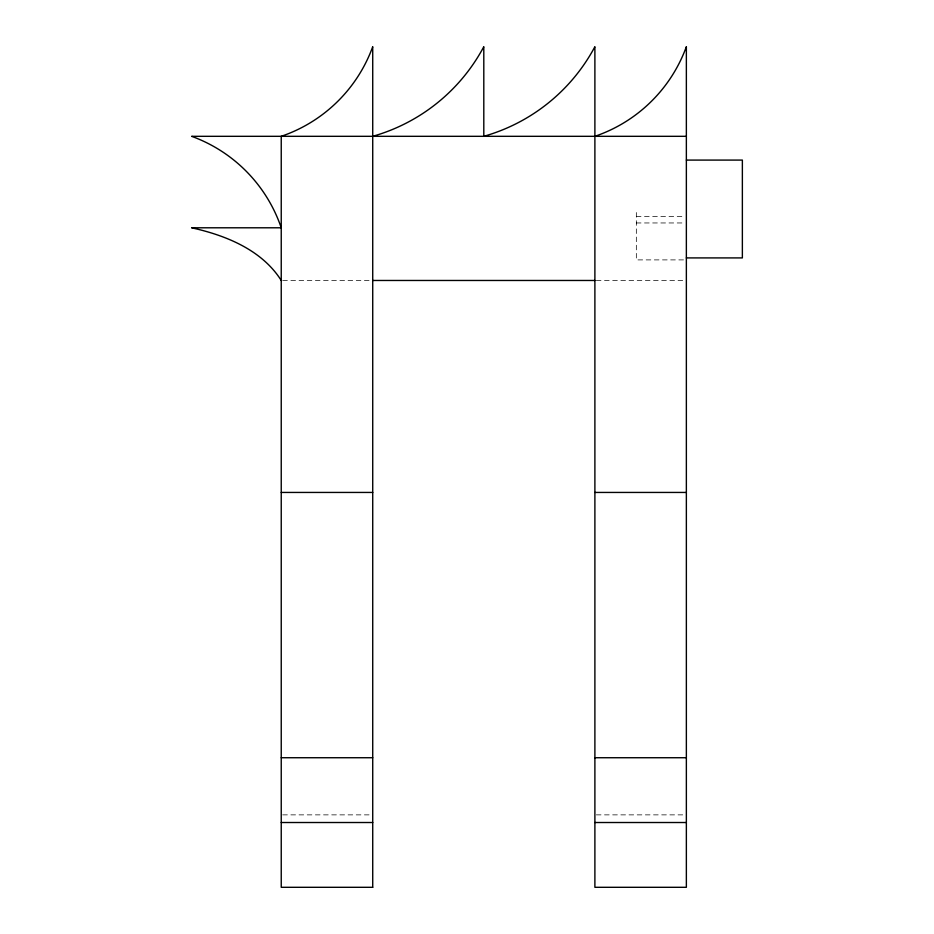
<?xml version="1.0" encoding="UTF-8"?>
<svg xmlns="http://www.w3.org/2000/svg" width="934" height="934" viewBox="0 0 934 934"><rect width="100%" height="100%" fill="white"/><g stroke="black" fill="none" stroke-linecap="round" stroke-linejoin="round"><path stroke-width="0.7" stroke-dasharray="4.67 3.5" d="M636.334 216.536L683.501 216.536M636.334 222.957L683.501 222.957M683.501 259.897L636.334 259.897L636.334 209.555M282.698 280.469L371.265 280.469M596.336 280.469L683.454 280.469M282.698 814.868L371.265 814.868M596.336 814.868L683.454 814.868"/><path stroke-width="1.4" d="M686.362 136.317L191.633 136.317A148.051 148.051 0 0 1 281.239 227.791L191.633 227.791C225.643 235.321 261.835 249.822 281.239 280.469M686.362 160.088L742.367 160.088L742.367 257.912L686.362 257.912M372.724 280.469L594.888 280.469M281.239 492.44L372.724 492.44M594.888 492.44L686.362 492.44M281.239 757.731L372.724 757.731M594.888 757.731L686.362 757.731M281.239 822.515L372.724 822.515M594.888 822.515L686.362 822.515M372.724 136.317A182.13 182.13 0 0 0 483.8 46.7L483.8 136.317A182.13 182.13 0 0 0 594.888 46.7L594.888 887.3L686.362 887.3L686.362 46.7A148.051 148.051 0 0 1 594.888 136.317M372.724 887.3L281.239 887.3L281.239 136.317A148.051 148.051 0 0 0 372.724 46.7L372.724 887.3"/></g></svg>
